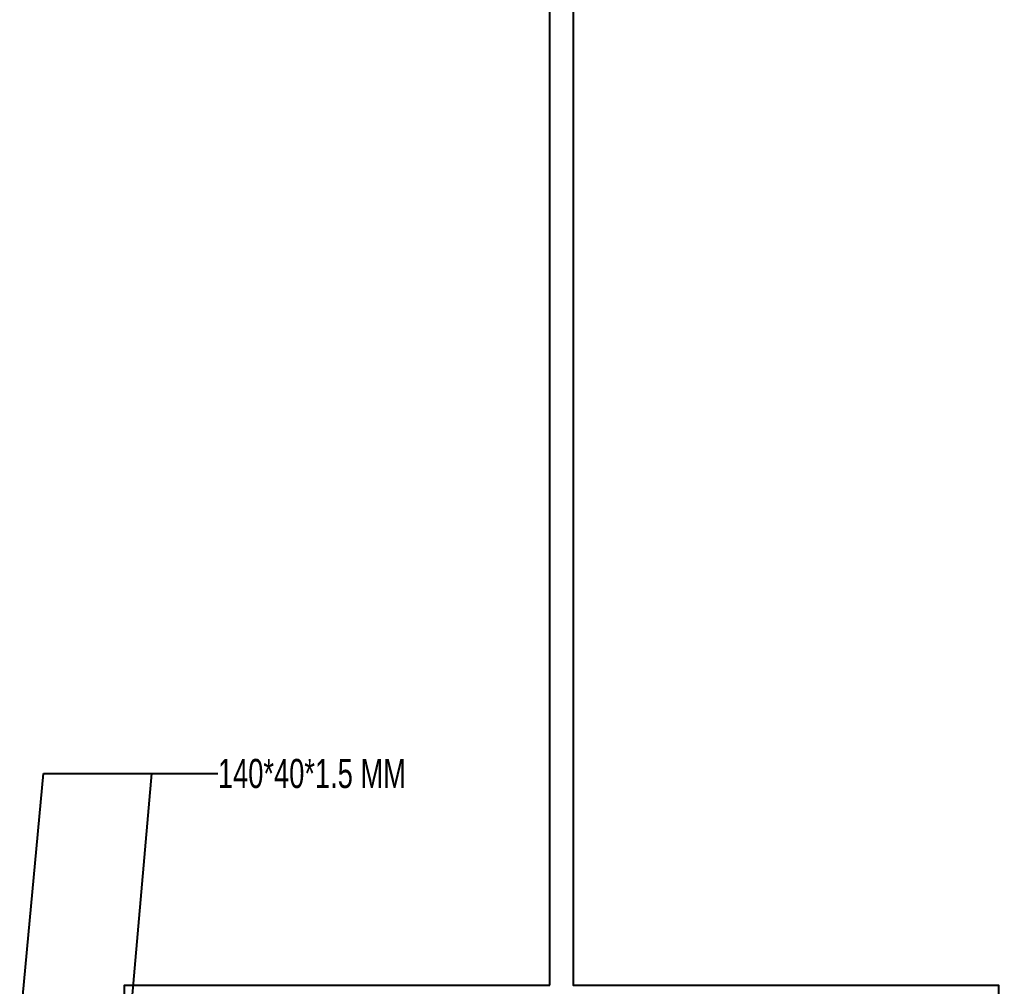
# Model space of a CAD drawing. Header units: inches. Extents: x 315041 to 662841, y -45540 to -35018.
# Drawn here: x 333929.1 to 334013.1, y -36983 to -36900 of the extents above; entities that cross this region are included whole.
import ezdxf

# ---------------------------------------------------------------- set-up
doc = ezdxf.new("R2010")
doc.units = ezdxf.units.IN
doc.header["$MEASUREMENT"] = 0
doc.layers.add('2', color=2, linetype='Continuous')
doc.layers.add('3', color=3, linetype='Continuous')
doc.styles.add('ST1H', font='vnshxh.shx', dxfattribs={"width": 0.7})
doc.dimstyles.new('3', dxfattribs={"dimtxt": 3.5, "dimasz": 1.8, "dimexe": 1, "dimexo": 0, "dimgap": 1, "dimtad": 1, "dimdec": 0, "dimlfac": 3, "dimzin": 0, "dimdsep": 46, "dimtxsty": 'ST1H', "dimblk": 'OBLIQUE', "dimcen": 1, "dimdle": 1, "dimclrd": 8, "dimclre": 8, "dimclrt": 3, "dimadec": 0, "dimazin": 0, "dimtfac": 1, "dimtdec": 0, "dimtix": 1, "dimtofl": 0, "dimtmove": 1, "dimatfit": 3, "dimfxl": 0.18, "dimtolj": 1, "dimtzin": 0, "dimlwd": -1, "dimlwe": -1, "dimarcsym": 1})

# ---------------------------------------------------------------- blocks, each defined once
blk = doc.blocks.new('_Oblique')
at = {"color": 0, "linetype": 'ByBlock', "lineweight": -2}
blk.add_line((-0.5, -0.5), (0.5, 0.5), dxfattribs=at)

msp = doc.modelspace()

# ---------------------------------------------------------------- linework, layer by layer
at = {"layer": '2'}
msp.add_lwpolyline([(333974.6224, -36982.9116), (333974.6224, -36805.1741), (333938.1224, -36805.1741), (333938.1224, -36802.1741), (334013.1224, -36802.1741), (334013.1224, -36805.1741), (333976.6224, -36805.1741), (333976.6224, -36982.9116), (334013.1224, -36982.9116), (334013.1224, -36985.9116), (333938.1224, -36985.9116), (333938.1224, -36982.9116)], close=True, dxfattribs=at)

# ---------------------------------------------------------------- next in the draw order: texts
at = {"layer": '3', "insert": (333946.1414, -36964.7489), "char_height": 2.5, "attachment_point": 4, "style": 'ST1H', "bg_fill": 2}
msp.add_mtext('\\A1;140*40*1.5 mm', dxfattribs=at)

# ---------------------------------------------------------------- next in the draw order: leaders
at = {"color": 9}
for points in [[(333929.2512, -36985.5366), (333931.1646, -36964.7489), (333946.1414, -36964.7489)], [(333938.5528, -36986.5305), (333940.4662, -36964.7489), (333946.1414, -36964.7489)]]:
    msp.add_leader(points, dimstyle='3', override={"dimgap": 1, "dimtad": 0}, dxfattribs=at)

doc.saveas('drawing.dxf')
